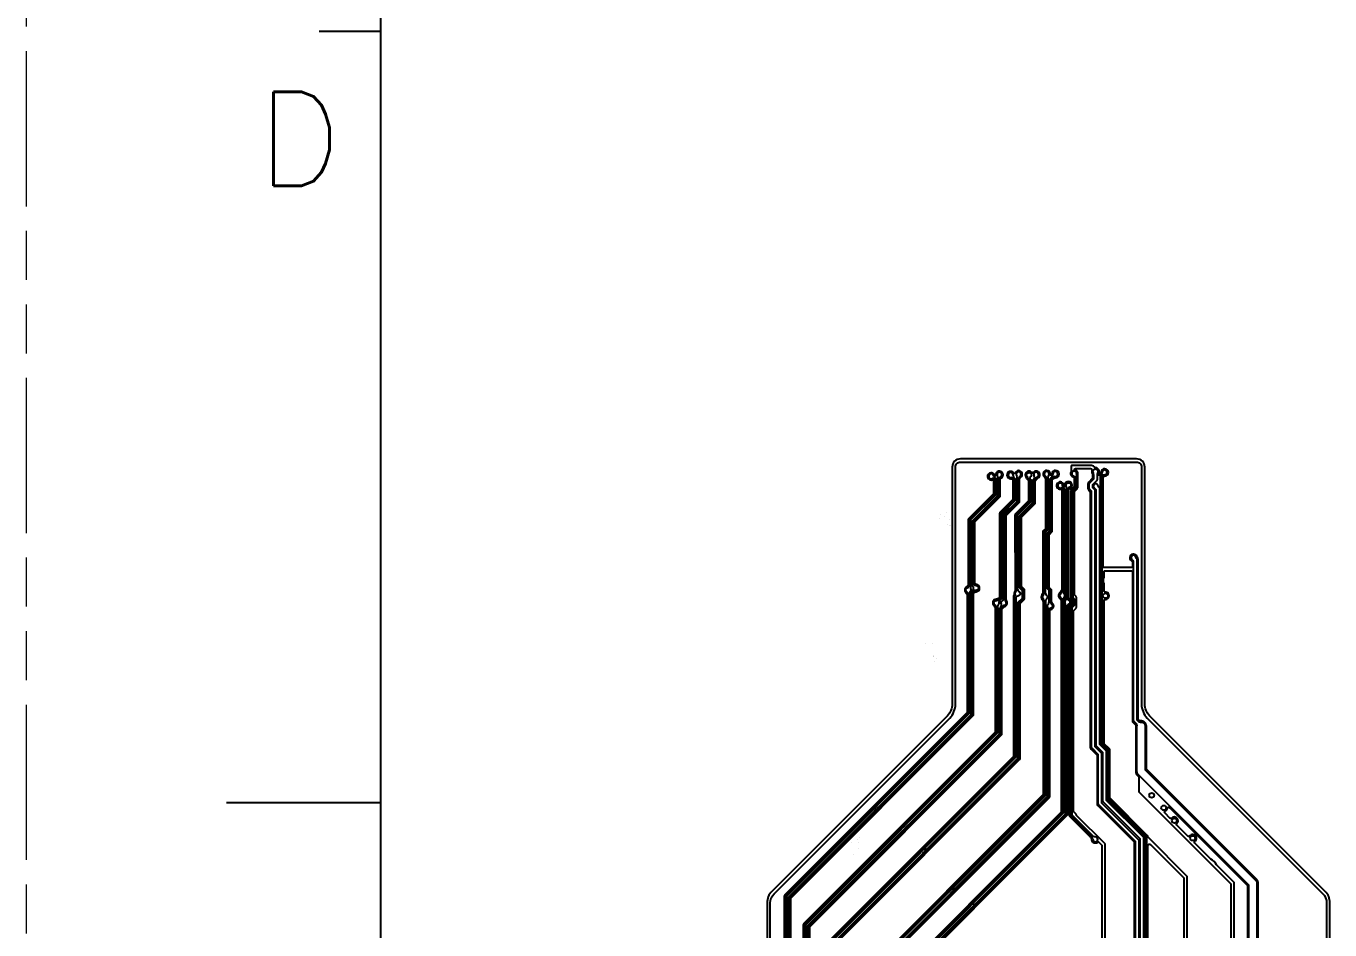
# Model space of a CAD drawing. Extents: x -945 to -170, y -475 to 73.
# Drawn here: x -944.5 to -864.7, y -340.8 to -285.5 of the extents above; entities that cross this region are included whole.
import ezdxf

# ---------------------------------------------------------------- set-up
doc = ezdxf.new("R2010")
doc.units = 0
doc.linetypes.add('PHANTOM', pattern=[29.5, 9.5, -1.5, 3, -1.5, 3, -1.5, 9.5])
doc.layers.get('0').update_dxf_attribs({"color": 9})
doc.layers.add('0PAPERF', color=2, linetype='PHANTOM', lineweight=0, plot=False)
for name, color, linetype in [('bak_bak_ttr1-bcq2932', 14, 'Continuous'), ('bak_outline', 7, 'Continuous'), ('biaozhu1', 4, 'Continuous'), ('quyukuang', 5, 'Continuous')]:
    doc.layers.add(name, color=color, linetype=linetype)
doc.styles.add('SIMPLEX', font='simplex.shx')

# ---------------------------------------------------------------- blocks, each defined once
blk = doc.blocks.new('PAD_R11')
at = {"layer": 'quyukuang', "const_width": 0.5}
blk.add_lwpolyline([(0.25, 0, 1), (-0.25, 0, 1)], format="xyb", close=True, dxfattribs=at)

msp = doc.modelspace()

# ---------------------------------------------------------------- linework, layer by layer
for p, q in [((-922.796, 44.655), (-922.796, -459.526)), ((-922.796, -285.801), (-926.572, -285.801)), ((-922.796, -333.009), (-932.237, -333.009))]:
    msp.add_line(p, q)
at = {"layer": '0PAPERF'}
msp.add_line((-944.514, 72.992), (-944.514, -474.633), dxfattribs=at)
at = {"layer": 'bak_bak_ttr1-bcq2932', "linetype": 'Continuous'}
for points in [[(-898.93, -409.404), (-898.93, -339.145, -0.198918), (-898.695, -338.58), (-887.94, -327.824, 0.198866), (-887.589, -326.976), (-887.589, -312.463, -0.414221), (-887.289, -312.163), (-876.493, -312.163, -0.414221), (-876.193, -312.463), (-876.193, -326.976, 0.198942), (-875.842, -327.824), (-865.09, -338.576, -0.19887), (-864.855, -339.142), (-864.855, -409.442, -0.198841), (-865.09, -410.008), (-876.844, -421.762, 0.198849), (-877.049, -422.257), (-877.049, -430.338, -0.414221), (-877.349, -430.638), (-885.32, -430.638, -0.141893), (-885.34, -430.632, 0.15105), (-885.466, -430.632, -0.121952), (-885.49, -430.638), (-885.875, -430.638)], [(-885.178, -312.996, 2.87171), (-885.313, -313.242, -0.287537), (-885.252, -313.332), (-885.252, -314.077, -0.198889), (-885.267, -314.112), (-886.794, -315.639, 0.198874), (-886.808, -315.674), (-886.808, -319.688, -0.16742), (-886.9, -319.781, 0.527296), (-886.952, -320.15, -0.179092), (-886.882, -320.289), (-886.882, -327.473, -0.194509), (-886.896, -327.507), (-898.046, -338.657, 0.198909), (-898.078, -338.735), (-898.078, -389.682, -0.333654), (-898.1, -389.711, 0.777369), (-898.1, -390.541)], [(-885.251, -313.026, 0.022437), (-885.24, -313.049), (-885.122, -313.173, -0.195452), (-885.114, -313.193), (-885.114, -314.122, -0.198968), (-885.137, -314.178), (-886.663, -315.704, 0.198811), (-886.67, -315.72), (-886.67, -319.882, -0.162245), (-886.676, -319.899, -0.38487), (-886.703, -320.098, 0.108899), (-886.743, -320.223), (-886.743, -327.518, -0.198967), (-886.766, -327.574), (-897.939, -338.747), (-897.939, -389.781, -0.414252), (-897.995, -389.837, 1.04733), (-897.968, -390.415, -0.414276), (-897.939, -390.444), (-897.939, -391.188, -0.199584), (-897.947, -391.208), (-897.965, -391.226, 0.163019), (-897.935, -391.339)], [(-897.995, -389.96, 0.414051), (-897.816, -389.781), (-897.816, -338.809, -0.199584), (-897.807, -338.789), (-886.626, -327.608, 0.198893), (-886.62, -327.593), (-886.62, -320.159, -0.19875), (-886.597, -320.103), (-886.563, -320.069, 0.155548), (-886.481, -319.898, -0.115768), (-886.479, -319.829), (-886.541, -319.746, -0.16294), (-886.546, -319.729), (-886.546, -315.794, -0.198868), (-886.523, -315.739), (-884.997, -314.212, 0.198959), (-884.99, -314.197), (-884.99, -313.136, -0.17918), (-884.983, -313.118, 0.120168), (-884.999, -313.044)], [(-896.514, -391.415), (-896.514, -340.607), (-884.765, -328.858, 0.198878), (-884.75, -328.822), (-884.75, -321.164), (-884.596, -321.009, 0.502818), (-884.446, -320.679, -0.083732), (-884.483, -320.574), (-884.483, -315.455, -0.199074), (-884.468, -315.419), (-883.687, -314.638, 0.199086), (-883.672, -314.603), (-883.672, -313.209, -0.179273), (-883.593, -313.093, 1.387986), (-883.941, -312.843, -0.177618), (-884.011, -312.849, 1.770802), (-884.212, -313.18, -0.197383), (-884.092, -313.23), (-884.073, -313.248), (-884.073, -314.437, -0.198889), (-884.088, -314.472), (-884.869, -315.253, 0.198814), (-884.884, -315.289), (-884.884, -320.404, -0.198989), (-884.898, -320.439), (-884.962, -320.503, -0.19517), (-885.083, -320.554, 0.707364), (-885.224, -320.956, -0.181589), (-885.151, -321.078), (-885.151, -328.656, -0.194509), (-885.165, -328.691), (-896.882, -340.408, 0.198962), (-896.915, -340.486), (-896.915, -391.052)], [(-884.065, -312.986, 0.164533), (-883.993, -313.132), (-883.943, -313.182, -0.199313), (-883.934, -313.202), (-883.934, -314.482, -0.198774), (-883.957, -314.538), (-884.739, -315.319, 0.198959), (-884.745, -315.334), (-884.745, -320.45, -0.198845), (-884.768, -320.505), (-884.863, -320.6, 0.164022), (-884.936, -320.747, -0.269234), (-884.982, -320.891, 0.085736), (-885.012, -320.982), (-885.012, -328.702, -0.198868), (-885.035, -328.757), (-896.776, -340.498), (-896.776, -391.097, -0.199732)], [(-896.652, -391.48), (-896.652, -340.561, -0.199584), (-896.644, -340.541), (-884.895, -328.792, 0.198968), (-884.889, -328.777), (-884.889, -321.118, -0.199584), (-884.881, -321.098), (-884.805, -321.022, 0.15851), (-884.776, -320.859, -0.401284), (-884.719, -320.659, 0.141611), (-884.621, -320.448), (-884.621, -315.409, -0.199047), (-884.598, -315.354), (-883.817, -314.573, 0.199257), (-883.811, -314.557), (-883.811, -313.078, 0.058276), (-883.832, -313.015)], [(-882.553, -313.138, 1.415213), (-882.847, -312.829, -0.123357), (-882.897, -312.831, 1.156443), (-883.243, -313.114), (-883.242, -313.13, 0.19859), (-883.207, -313.206), (-883.114, -313.293), (-883.109, -313.457), (-883.109, -314.505, -0.198889), (-883.123, -314.54), (-883.931, -315.348, 0.198757), (-883.946, -315.383), (-883.943, -320.012, -0.083012), (-883.975, -320.101, 0.199848), (-883.995, -320.273, 0.194841), (-884.026, -320.35), (-884.026, -330.15, -0.194509), (-884.04, -330.185), (-895.632, -341.777, 0.198965)], [(-895.574, -341.835), (-883.95, -330.211, 0.198966), (-883.944, -330.196), (-883.944, -320.35, -0.199584), (-883.936, -320.33), (-883.908, -320.303, 0.0237), (-883.91, -320.282, -0.317723), (-883.888, -320.11, 0.074702), (-883.86, -320.005, -0.135554), (-883.864, -319.99), (-883.864, -315.429, -0.198975), (-883.841, -315.374), (-883.033, -314.566, 0.199071), (-883.027, -314.551), (-883.027, -313.456), (-883.034, -313.257), (-883.151, -313.147, -0.201487), (-883.161, -313.127), (-883.162, -313.079, -3.452421), (-883.002, -313.069)], [(-895.402, -391.008), (-895.402, -341.93, -0.199584), (-895.394, -341.909), (-883.77, -330.286, 0.198893), (-883.764, -330.271), (-883.764, -320.784, -0.198774), (-883.741, -320.729), (-883.494, -320.482), (-883.494, -320.03, 0.19918), (-883.5, -320.015), (-883.66, -319.855, -0.19913), (-883.683, -319.8), (-883.683, -315.504, -0.198961), (-883.66, -315.449), (-882.853, -314.641, 0.198959), (-882.847, -314.625), (-882.847, -313.266, -0.191664), (-882.839, -313.246), (-882.777, -313.18, 0.15798), (-882.768, -313.017)], [(-894.319, -390.378, -0.207555), (-894.166, -390.166), (-894.048, -390.095, 0.263975), (-894.008, -390.025), (-894.008, -344.43, -0.199584), (-893.999, -344.409), (-882.145, -332.555, 0.19904), (-882.139, -332.54), (-882.139, -320.731, 0.154097), (-882.198, -320.545, -0.485108), (-882.209, -320.309, 0.112841), (-882.162, -320.159), (-882.162, -316.478, -0.198719), (-882.139, -316.423), (-881.995, -316.279, 0.198812), (-881.989, -316.263), (-881.989, -313.185, 0.157804), (-882.069, -313.028)], [(-881.903, -313.003, 0.079847), (-881.932, -313.088), (-881.932, -316.264, -0.198695), (-881.955, -316.319), (-882.099, -316.463, 0.198686), (-882.105, -316.478), (-882.105, -320.103, 0.149793), (-882.03, -320.296, -0.529907), (-882.023, -320.544, 0.153881), (-882.082, -320.731), (-882.082, -332.54, -0.198975), (-882.105, -332.595), (-893.951, -344.441)], [(-893.819, -344.484), (-881.965, -332.63, 0.199014), (-881.958, -332.614), (-881.958, -321.094, -0.199584), (-881.95, -321.073), (-881.928, -321.052, 0.013648), (-881.93, -321.04, -0.36227), (-881.898, -320.851, 0.113879), (-881.852, -320.703), (-881.852, -320.035, 0.198995), (-881.858, -320.02), (-881.959, -319.919, -0.198798), (-881.982, -319.864), (-881.982, -316.553, -0.198691), (-881.959, -316.497), (-881.815, -316.353, 0.198791), (-881.809, -316.338), (-881.809, -313.202, -0.199693), (-881.8, -313.182), (-881.71, -313.092, 0.152652), (-881.619, -312.917)], [(-881.494, -313.042, 0.154139), (-881.671, -313.134), (-881.752, -313.214), (-881.752, -316.338, -0.198667), (-881.775, -316.394), (-881.918, -316.538, 0.198702), (-881.925, -316.553), (-881.925, -319.864, 0.199032), (-881.918, -319.879), (-881.818, -319.979, -0.198856), (-881.795, -320.035), (-881.795, -320.649, 0.150922), (-881.72, -320.838, -0.73783), (-881.795, -321.114, 0.161338), (-881.901, -321.207), (-881.901, -332.614, -0.198865), (-881.924, -332.67), (-893.77, -344.516)], [(-884.812, -313.143, 2.193196), (-885.117, -312.989), (-885.152, -313.023), (-885.178, -312.996)], [(-881.696, -312.877, -0.099525), (-881.722, -312.971), (-881.794, -312.971, 1.972866), (-882.144, -313.071)], [(-878.841, -312.954, -0.068785), (-878.808, -312.808, 0.572552), (-879.054, -312.506, 0.212554), (-879.258, -312.363), (-880.452, -312.363, 0.414254), (-880.502, -312.413), (-880.502, -312.73, 0.502995), (-880.383, -313.073, -0.163548), (-880.325, -313.117), (-880.325, -313.645, -0.198889), (-880.34, -313.68), (-880.532, -313.873, 0.14074), (-880.558, -313.93), (-880.558, -320.491, 0.044213), (-880.554, -320.51, -0.077058), (-880.553, -320.526), (-880.479, -320.6, -0.199238), (-880.453, -320.662), (-880.453, -320.818, -0.198948), (-880.479, -320.88), (-880.63, -321.031, 0.198917), (-880.634, -321.04), (-880.634, -333.74)], [(-880.548, -333.746), (-880.548, -321.092, -0.198765), (-880.523, -321.03), (-880.382, -320.889, 0.199028), (-880.379, -320.88), (-880.379, -320.6, 0.195272), (-880.382, -320.591), (-880.458, -320.515, -0.198766), (-880.483, -320.453), (-880.483, -313.947, -0.201251), (-880.472, -313.92), (-880.253, -313.7, 0.195508), (-880.249, -313.692), (-880.249, -313.097, 0.202834), (-880.362, -313)], [(-880.178, -312.918, 0.028341), (-880.186, -312.939, -0.132187), (-880.174, -312.983), (-880.174, -313.692, -0.197527), (-880.199, -313.753), (-880.408, -313.962), (-880.408, -320.453, 0.19903), (-880.405, -320.462), (-880.329, -320.538, -0.197409), (-880.304, -320.6), (-880.304, -320.88, -0.198778), (-880.329, -320.942), (-880.47, -321.083, 0.198915), (-880.473, -321.092), (-880.473, -333.746, 0.19907), (-880.47, -333.755), (-879.241, -334.984, 0.162529), (-879.007, -335.1)], [(-878.412, -360.975), (-878.412, -335.561, 0.199011), (-878.427, -335.525), (-880.169, -333.783, -0.19897), (-880.184, -333.748, 0.198991), (-880.198, -333.713), (-880.345, -333.566, -0.198814), (-880.36, -333.531), (-880.36, -321.279, -0.198889), (-880.345, -321.243), (-880.198, -321.097, 0.198831), (-880.184, -321.061), (-880.184, -320.432, 0.199011), (-880.198, -320.397), (-880.283, -320.312, -0.198987), (-880.298, -320.277), (-880.298, -313.959), (-880.131, -313.792, 0.168601), (-880.099, -313.726), (-880.098, -312.962, 0.066911), (-880.102, -312.932, 0.491752), (-880.298, -312.632), (-880.298, -312.611, -0.414081), (-880.248, -312.561), (-879.317, -312.561, -0.313626), (-879.221, -312.628, 0.210089), (-879.231, -312.81, -0.09076), (-879.195, -313.003, 0.013063), (-879.195, -313.012), (-879.195, -313.138, -0.198865), (-879.21, -313.174), (-879.423, -313.387, 0.198928), (-879.474, -313.511), (-879.474, -313.761, 0.198914), (-879.423, -313.885), (-879.331, -313.977), (-879.331, -329.606, 0.198891), (-879.279, -329.73), (-878.93, -330.079, -0.198854), (-878.915, -330.114), (-878.915, -333.058, 0.198914), (-878.864, -333.182), (-876.668, -335.378, -0.198959), (-876.653, -335.413), (-876.653, -361.711, -0.198804)], [(-876.555, -362.034), (-876.555, -335.383), (-878.81, -333.129, -0.200082), (-878.84, -333.058), (-878.84, -330.062), (-879.225, -329.677, -0.200082), (-879.255, -329.606), (-879.255, -313.946), (-879.369, -313.832, -0.200082), (-879.398, -313.761), (-879.398, -313.511, -0.200082), (-879.369, -313.44), (-879.119, -313.19), (-879.119, -313.003, 0.09128), (-879.16, -312.781, -1.440735), (-878.879, -312.783, 0.090751), (-878.919, -313.003), (-878.919, -313.232, -0.200082), (-878.949, -313.303), (-879.198, -313.552), (-879.198, -313.719), (-879.084, -313.833, -0.200082), (-879.055, -313.904), (-879.055, -329.564), (-878.669, -329.95, -0.200082), (-878.64, -330.021), (-878.64, -333.016), (-876.385, -335.271, -0.200082), (-876.355, -335.342), (-876.355, -362.075, -0.200082)], [(-878.678, -312.778, -0.180852), (-878.744, -312.925, 0.044424), (-878.757, -312.94, -0.228146), (-878.785, -312.954), (-878.841, -312.954)], [(-878.702, -329.359), (-878.702, -313.006, -0.206718), (-878.691, -312.978, 0.181262), (-878.602, -312.783)], [(-878.442, -312.943, 0.168617), (-878.627, -313.022), (-878.627, -329.359, 0.19903), (-878.623, -329.368), (-878.232, -329.76, -0.198818), (-878.206, -329.822), (-878.206, -332.749, 0.19903), (-878.203, -332.758), (-875.912, -335.048, -0.198818), (-875.887, -335.11), (-875.887, -358.332)], [(-876.823, -318.193, -0.075813), (-876.757, -318.261), (-876.757, -318.559, -0.414106), (-876.807, -318.609), (-878.501, -318.609, -0.414264), (-878.551, -318.559), (-878.551, -313.058, -0.134638), (-878.436, -313.019)], [(-884.866, -313.08), (-884.919, -313.133, 0.057654), (-884.933, -313.166), (-884.933, -314.197, -0.198837), (-884.956, -314.252), (-886.483, -315.779, 0.198966), (-886.489, -315.794), (-886.489, -319.634, 0.152074), (-886.35, -319.718, -1.130018), (-886.355, -320.016, 0.156735), (-886.522, -320.109), (-886.557, -320.144, 0.198968), (-886.563, -320.159), (-886.563, -327.593, -0.198843), (-886.586, -327.648), (-897.759, -338.821), (-897.759, -389.781, -0.414086), (-897.995, -390.017, 0.999942), (-897.995, -390.235), (-897.959, -390.235, -0.414006), (-897.759, -390.436), (-897.759, -391.189, 0.152182), (-897.619, -391.272)], [(-897.996, -389.78), (-897.996, -338.735, -0.199584), (-897.988, -338.715), (-886.807, -327.533, 0.199033), (-886.8, -327.518), (-886.8, -320.285, 0.155805), (-886.874, -320.114, -0.679727), (-886.835, -319.838, 0.15567), (-886.727, -319.704), (-886.727, -315.72, -0.198774), (-886.704, -315.664), (-885.177, -314.137, 0.199071), (-885.171, -314.122), (-885.171, -313.205, 0.154802), (-885.337, -313.169)], [(-897.677, -389.781), (-897.677, -338.855), (-886.496, -327.674, 0.198884), (-886.481, -327.639), (-886.481, -320.205, -0.198989), (-886.467, -320.169, -0.19099), (-886.315, -320.093, 0.902675), (-886.308, -319.643, -0.128324), (-886.398, -319.607, -0.09045), (-886.407, -319.572), (-886.407, -315.84, -0.198889), (-886.393, -315.805), (-884.866, -314.278, 0.198874), (-884.851, -314.243), (-884.851, -313.182), (-884.813, -313.143, -0.0065), (-884.812, -313.143)], [(-896.833, -391.086), (-896.833, -340.486, -0.199584), (-896.824, -340.466), (-885.076, -328.717, 0.198966), (-885.069, -328.702), (-885.069, -321.071, 0.158285), (-885.148, -320.915, -0.889219), (-885.05, -320.633, 0.164008), (-884.903, -320.56), (-884.808, -320.465, 0.198953), (-884.802, -320.45), (-884.802, -315.334, -0.198822), (-884.779, -315.279), (-883.998, -314.498, 0.198811), (-883.991, -314.482), (-883.991, -313.214), (-884.033, -313.172, 0.164545), (-884.179, -313.1)], [(-883.668, -313.048, 0.157542), (-883.754, -313.199), (-883.754, -314.557, -0.199081), (-883.777, -314.613), (-884.558, -315.394, 0.199141), (-884.564, -315.409), (-884.564, -320.58, 0.066719), (-884.533, -320.687, -0.626574), (-884.632, -320.938, 0.016719), (-884.648, -320.946), (-884.832, -321.13), (-884.832, -328.777, -0.19875), (-884.855, -328.832), (-896.595, -340.573), (-896.595, -391.464), (-896.538, -391.495, 0.151073), (-896.342, -391.494)], [(-883.002, -313.069, 0.162649), (-883.031, -313.182), (-882.986, -313.223, -0.201129), (-882.977, -313.243), (-882.97, -313.455), (-882.97, -314.551, -0.198968), (-882.993, -314.606), (-883.8, -315.414, 0.19904), (-883.807, -315.429), (-883.807, -319.89, 0.147017), (-883.709, -320.078, -0.794687), (-883.779, -320.362, 0.161234), (-883.887, -320.446), (-883.887, -330.196, -0.198868), (-883.91, -330.251), (-895.525, -341.867)], [(-882.617, -313.079, 0.037227), (-882.649, -313.101), (-882.649, -313.115, -0.191948), (-882.657, -313.134), (-882.79, -313.277), (-882.79, -314.625, -0.198822), (-882.812, -314.681), (-883.62, -315.489, 0.19904), (-883.626, -315.504), (-883.626, -319.8, 0.19932), (-883.62, -319.815), (-883.46, -319.975, -0.19915), (-883.437, -320.03), (-883.437, -320.494, -0.199584), (-883.445, -320.514), (-883.7, -320.769, 0.198811), (-883.707, -320.784), (-883.707, -330.271, -0.198828), (-883.73, -330.326), (-895.345, -341.941)], [(-895.263, -341.975), (-883.64, -330.352, 0.198884), (-883.625, -330.316), (-883.625, -320.83, -0.197874), (-883.61, -320.795), (-883.387, -320.572, 0.198909), (-883.355, -320.494), (-883.355, -319.985, 0.199074), (-883.37, -319.949), (-883.53, -319.789, -0.199149), (-883.545, -319.754), (-883.545, -315.55, -0.198951), (-883.53, -315.514), (-882.722, -314.706, 0.198959), (-882.708, -314.671), (-882.708, -313.309), (-882.597, -313.19, 0.114109), (-882.572, -313.147, -0.029307), (-882.553, -313.138)], [(-882.144, -313.071, -0.179547), (-882.071, -313.192), (-882.071, -316.218, -0.198804), (-882.085, -316.253), (-882.229, -316.397, 0.198757), (-882.244, -316.432), (-882.244, -320.155, -0.135276), (-882.294, -320.291, 0.348643), (-882.281, -320.571, -0.181196), (-882.22, -320.731), (-882.22, -332.494, -0.194498), (-882.234, -332.529), (-894.057, -344.352, 0.198962), (-894.09, -344.43), (-894.09, -390.025), (-894.09, -390.025), (-894.209, -390.096, 0.209449), (-894.399, -390.364, 0.397569), (-894.11, -390.834)], [(-893.689, -344.55), (-881.834, -332.696, 0.198874), (-881.819, -332.66), (-881.819, -321.232, -0.160575), (-881.745, -321.184, 0.579781), (-881.64, -320.806, -0.173063), (-881.713, -320.645), (-881.713, -319.989, 0.198889), (-881.728, -319.954), (-881.828, -319.853, -0.198941), (-881.843, -319.818), (-881.843, -316.598, -0.198766), (-881.828, -316.563), (-881.684, -316.419, 0.198763), (-881.67, -316.384), (-881.67, -313.248), (-881.612, -313.19, -0.179434), (-881.454, -313.119)], [(-881.146, -313.823, -0.172156), (-881.083, -313.836), (-881.083, -319.968, -0.147531), (-881.21, -320.17, 0.451864), (-881.208, -320.509, -0.160824), (-881.108, -320.677), (-881.108, -333.554, -0.194498), (-881.122, -333.589), (-892.476, -344.943, 0.1989), (-892.508, -345.021), (-892.508, -369.464, 0.198876), (-892.494, -369.499), (-892.298, -369.695, -0.198868), (-892.283, -369.73), (-892.283, -375.138, -0.41429), (-892.31, -375.164), (-892.577, -375.164, 1), (-892.577, -376.02), (-892.31, -376.02, -0.41429), (-892.283, -376.047), (-892.283, -376.208, -0.41429), (-892.31, -376.235), (-892.721, -376.235, 1), (-892.721, -377.091)], [(-892.721, -376.317), (-892.31, -376.317, 0.414232), (-892.202, -376.208), (-892.202, -376.047, 0.414232), (-892.31, -375.938), (-892.577, -375.938, -1), (-892.577, -375.246), (-892.31, -375.246, 0.414232), (-892.202, -375.138), (-892.202, -369.684, 0.199068), (-892.208, -369.669), (-892.403, -369.474, -0.198856), (-892.426, -369.418), (-892.426, -345.021, -0.199584), (-892.418, -345.001), (-881.032, -333.615, 0.198953), (-881.026, -333.6), (-881.026, -320.669, 0.143943), (-881.128, -320.472, -0.608881), (-881.128, -320.205, 0.133567), (-881.001, -319.979), (-881.001, -313.798, 0.20116), (-881.127, -313.74)], [(-881.031, -313.635, 0.179312), (-880.973, -313.746), (-880.952, -313.766, -0.199936), (-880.944, -313.787), (-880.944, -320.227, 0.013155), (-880.937, -320.252, -0.346823), (-880.947, -320.437, 0.049768), (-880.969, -320.512), (-880.969, -333.6, -0.198851), (-880.992, -333.655), (-892.369, -345.033)], [(-892.238, -345.075), (-880.852, -333.69, 0.19904), (-880.846, -333.674), (-880.846, -320.836, -0.369255), (-880.842, -320.641, 0.018381), (-880.836, -320.624), (-880.836, -320.341, -0.203196), (-880.827, -320.321), (-880.821, -320.314), (-880.821, -313.837, -0.200498), (-880.812, -313.817), (-880.785, -313.79, 0.167848), (-880.783, -313.667)], [(-880.783, -313.667, -3.648443), (-880.639, -313.719, -0.137837), (-880.647, -313.732), (-880.764, -313.849), (-880.764, -320.326, -0.20321), (-880.772, -320.347), (-880.779, -320.353), (-880.779, -320.471, 0.161781), (-880.689, -320.596, -0.756264), (-880.688, -320.885, 0.157268), (-880.789, -321.021), (-880.789, -333.674, -0.198975), (-880.812, -333.73), (-892.189, -345.107)], [(-892.107, -345.141), (-880.729, -333.761, 0.039956), (-880.72, -333.747, -0.093403), (-880.708, -333.732), (-880.708, -321.04, -0.198768), (-880.683, -320.978), (-880.531, -320.827, 0.1991), (-880.528, -320.818), (-880.528, -320.662, 0.199537), (-880.531, -320.653), (-880.622, -320.563, -0.206415), (-880.633, -320.535, -0.159), (-880.697, -320.457), (-880.697, -320.382, 0.132645), (-880.682, -320.326), (-880.682, -313.883), (-880.58, -313.78)], [(-880.58, -313.78, 2.34054), (-880.88, -313.649), (-880.897, -313.669, -0.415491), (-880.931, -313.671, -0.171842), (-880.951, -313.609)], [(-876.276, -349.741), (-876.276, -335.22), (-878.53, -332.966, -0.200151), (-878.56, -332.894), (-878.56, -329.931), (-878.95, -329.541, -0.199956), (-878.98, -329.468), (-878.98, -313.852, 0.091939), (-879.08, -313.76)], [(-878.847, -313.618, 0.019728), (-878.842, -313.646), (-878.807, -313.682, -0.199863), (-878.777, -313.754), (-878.777, -329.427), (-878.387, -329.817, -0.199956), (-878.357, -329.889), (-878.357, -332.852), (-876.103, -335.106, -0.200151), (-876.073, -335.178), (-876.073, -349.767, -0.077614)], [(-869.047, -354.181), (-869.047, -337.948, 0.198922), (-869.142, -337.718), (-875.896, -330.964), (-875.896, -328.329, 0.450081), (-876.261, -328.005, -0.139443), (-876.32, -327.982), (-876.39, -327.911, -0.198868), (-876.405, -327.876), (-876.405, -318.118, 0.213966), (-876.464, -317.987, 1.527855), (-876.823, -318.193)], [(-876.539, -318.004, 0.01127), (-876.537, -318.021), (-876.511, -318.047, -0.200082), (-876.481, -318.118), (-876.481, -327.928), (-876.37, -328.038, 0.160301), (-876.258, -328.081, -0.458221), (-875.972, -328.329), (-875.972, -330.996), (-869.196, -337.772, -0.19971), (-869.123, -337.949), (-869.123, -356.336, -1), (-869.623, -356.336), (-869.623, -338.052), (-876.398, -331.276, -0.19971), (-876.472, -331.099), (-876.472, -328.329, -0.054752), (-876.466, -328.274, 0.110296), (-876.488, -328.203), (-876.651, -328.04, -0.200082), (-876.681, -327.969), (-876.681, -318.238, 0.094184), (-876.779, -318.131)], [(-878.49, -329.374), (-878.49, -320.645, -0.238172), (-878.448, -320.563, 1.215482), (-878.448, -320.12, -0.240727), (-878.49, -320.037), (-878.49, -319.595, -0.18903), (-878.49, -319.224), (-878.49, -318.864, -0.414254), (-878.44, -318.814), (-876.807, -318.814, -0.386351), (-876.757, -318.859), (-876.757, -328.021, 0.198804), (-876.742, -328.057), (-876.556, -328.244, -0.18984), (-876.544, -328.278, 0.038816), (-876.548, -328.329, 0.078344), (-876.548, -328.36)], [(-876.548, -328.36), (-876.548, -331.099, 0.19892), (-876.452, -331.33), (-876.35, -331.433), (-876.35, -332.347), (-870.716, -337.98), (-870.716, -351.63)], [(-875.962, -358.348), (-875.962, -335.11, 0.199093), (-875.965, -335.101), (-878.256, -332.811, -0.19878), (-878.281, -332.749), (-878.281, -329.822, 0.199093), (-878.285, -329.813), (-878.677, -329.421, -0.19878), (-878.702, -329.359)], [(-873.398, -348.653), (-873.398, -337.542, 0.198804), (-873.413, -337.506), (-875.796, -335.123, -0.19571), (-875.811, -335.088), (-875.811, -335.062, 0.195699), (-875.826, -335.028), (-878.116, -332.738, -0.198964), (-878.13, -332.702), (-878.13, -329.801, 0.198955), (-878.164, -329.721), (-878.475, -329.409, -0.198796), (-878.49, -329.374)], [(-880.634, -333.74, -0.136337), (-880.624, -333.766), (-880.624, -333.793, 0.198951), (-880.61, -333.829), (-879.348, -335.09, -0.161622), (-879.253, -335.279, 0.661044), (-878.852, -335.389), (-878.631, -335.61, -0.198757), (-878.616, -335.645), (-878.616, -360.89, -0.199074)], [(-879.178, -335.269, 0.161703), (-879.294, -335.036), (-880.523, -333.808, -0.198844), (-880.548, -333.746)], [(-870.512, -344.814), (-870.512, -337.896), (-871.6, -336.808, 0.1516), (-871.946, -336.462), (-872.93, -335.478, -0.274805), (-872.956, -335.377, 1.380205), (-873.26, -335.074, -0.271204), (-873.36, -335.048), (-874.027, -334.381, -0.237426), (-874.055, -334.294, 1.207125), (-874.369, -333.98, -0.238662), (-874.457, -333.951), (-874.752, -333.656, -0.32428), (-874.771, -333.537, 0.339787), (-874.608, -333.315, -0.409904), (-874.465, -333.316), (-869.698, -338.083), (-869.698, -356.336, 0.593054)], [(-875.811, -358.301), (-875.811, -335.644, -0.668039), (-875.637, -335.571), (-873.617, -337.591, -0.198996), (-873.603, -337.626), (-873.603, -341.989, 0.166713)]]:
    msp.add_lwpolyline(points, format="xyb", dxfattribs=at)
for points in [[(-878.554, -320.342, -0.414224), (-878.404, -320.192, -0.414224), (-878.254, -320.342, -0.414224), (-878.404, -320.492, -0.414224)], [(-875.723, -332.555, -0.414224), (-875.573, -332.405, -0.414224), (-875.423, -332.555, -0.414224), (-875.573, -332.705, -0.414224)], [(-874.984, -333.321, -0.414224), (-874.834, -333.171, -0.414224), (-874.684, -333.321, -0.414224), (-874.834, -333.471, -0.414224)], [(-874.332, -334.108, -0.414224), (-874.182, -333.958, -0.414224), (-874.032, -334.108, -0.414224), (-874.182, -334.258, -0.414224)], [(-873.208, -335.176, -0.414224), (-873.058, -335.026, -0.414224), (-872.908, -335.176, -0.414224), (-873.058, -335.326, -0.414224)]]:
    msp.add_lwpolyline(points, format="xyb", close=True, dxfattribs=at)
at = {"layer": 'bak_bak_ttr1-bcq2932'}
for centre, radius, start, end in [((-885.4, -313.034), 0.15, 2.79422, 295.20642), ((-884.897, -312.934), 0.15, 282.18972, 227.61536), ((-884.211, -312.954), 0.15, 347.46706, 282.48894), ((-883.725, -312.91), 0.15, 292.70274, 224.81222), ((-882.645, -312.932), 0.15, 280.92628, 214.88064), ((-882.005, -312.893), 0.15, 312.80949, 244.8301), ((-881.47, -312.894), 0.226, 274.13746, 175.73584), ((-881.47, -312.894), 0.15, 260.80085, 188.99879), ((-880.315, -312.858), 0.15, 336.03251, 251.87351), ((-878.452, -312.794), 0.226, 274.17695, 176.09426), ((-878.452, -312.794), 0.15, 273.85263, 175.85393), ((-881.176, -313.599), 0.226, 357.40563, 277.62332), ((-881.176, -313.599), 0.15, 345.76993, 289.39832), ((-878.996, -313.636), 0.15, 6.9026, 236.23145), ((-876.688, -318.012), 0.15, 3.06864, 232.71693), ((-879.029, -335.249), 0.15, 187.66841, 81.42077)]:
    msp.add_arc(centre, radius, start, end, dxfattribs=at)
at = {"layer": 'bak_outline', "linetype": 'Continuous'}
msp.add_lwpolyline([(-864.655, -409.442), (-864.655, -339.142, 0.198917), (-864.948, -338.435), (-875.701, -327.683, -0.198917), (-875.994, -326.976), (-875.994, -317.109), (-875.994, -312.463, 0.414218), (-876.493, -311.963), (-887.288, -311.963, 0.414068), (-887.789, -312.463), (-887.789, -326.976, -0.198918), (-888.081, -327.683), (-898.837, -338.438, 0.19885), (-899.13, -339.145), (-899.13, -409.404, 0.198916)], format="xyb", dxfattribs=at)
at = {"layer": 'biaozhu1'}
for p, q in [((-884.62, -317.898), (-884.596, -317.913)), ((-886.799, -323.799), (-886.775, -323.814)), ((-880.845, -327.244), (-880.821, -327.258)), ((-887.751, -338.181), (-887.745, -338.208))]:
    msp.add_line(p, q, dxfattribs=at)
at = {"layer": 'biaozhu1', "linetype": 'Continuous'}
for points in [[(-881.976, -314.709, -0.647914), (-882.01, -314.703, -0.095784), (-882.011, -314.701)], [(-881.983, -314.688, 0.610192), (-882.001, -314.69), (-882.001, -314.7)], [(-881.83, -314.675, -0.379177), (-881.785, -314.647, -0.482475), (-881.751, -314.677)], [(-881.751, -314.677, -0.402615), (-881.827, -314.685), (-881.83, -314.676, -0.055632), (-881.83, -314.675)], [(-881.828, -314.743, -0.70052), (-881.825, -314.734), (-881.755, -314.734, -1), (-881.755, -314.744), (-881.812, -314.744)], [(-881.808, -314.751, -1.522268), (-881.819, -314.751), (-881.828, -314.743)], [(-881.812, -314.744, -0.069267), (-881.811, -314.745), (-881.808, -314.751)], [(-880.997, -316.92, -1), (-880.997, -316.91), (-880.941, -316.91)], [(-880.997, -316.99, -1), (-880.997, -316.98), (-880.941, -316.98)], [(-880.945, -316.903, -1.522268), (-880.934, -316.903), (-880.924, -316.911, -0.70052), (-880.927, -316.92), (-880.997, -316.92)], [(-880.945, -316.973, -1.522268), (-880.934, -316.973), (-880.924, -316.981, -0.70052), (-880.927, -316.99), (-880.997, -316.99)], [(-880.941, -316.91, -0.069267), (-880.942, -316.909), (-880.945, -316.903)], [(-880.941, -316.98, -0.069267), (-880.942, -316.979), (-880.945, -316.973)], [(-880.842, -316.99, -0.688679), (-880.808, -316.965), (-880.797, -316.972), (-880.772, -316.993)], [(-880.82, -317.006, -0.328001), (-880.841, -316.992, -0.134382), (-880.842, -316.99)], [(-880.832, -316.98, 0.570938), (-880.82, -316.996, -1), (-880.82, -317.006)], [(-880.772, -316.993), (-880.772, -316.964, -1), (-880.762, -316.964), (-880.762, -317.004, -0.650111), (-880.77, -317.008), (-880.803, -316.979, 0.341992), (-880.832, -316.98)], [(-886.746, -317.688, -0.70052), (-886.743, -317.679), (-886.673, -317.679, -1), (-886.673, -317.689), (-886.73, -317.689)], [(-886.725, -317.696, -1.522268), (-886.737, -317.696), (-886.746, -317.688)], [(-886.73, -317.689, -0.069267), (-886.729, -317.69), (-886.725, -317.696)], [(-886.568, -317.697, -0.688679), (-886.534, -317.673), (-886.523, -317.679), (-886.498, -317.701)], [(-886.546, -317.714, -0.328001), (-886.567, -317.7, -0.134382), (-886.568, -317.697)], [(-886.558, -317.687, 0.570938), (-886.546, -317.704, -1), (-886.546, -317.714)], [(-886.498, -317.701), (-886.498, -317.672, -1), (-886.488, -317.672), (-886.488, -317.711, -0.650111), (-886.496, -317.715), (-886.529, -317.687, 0.341992), (-886.558, -317.687)], [(-883.885, -317.647), (-883.885, -317.619, -1), (-883.875, -317.619), (-883.875, -317.643), (-883.86, -317.644, -0.523857), (-883.838, -317.608)], [(-883.823, -317.62, 0.819062), (-883.847, -317.646, -0.735195), (-883.851, -317.655), (-883.881, -317.652, -0.388911), (-883.885, -317.647)], [(-883.822, -317.658, -1), (-883.826, -317.648, 0.637699), (-883.823, -317.62)], [(-883.625, -317.624, -0.421687), (-883.701, -317.634), (-883.705, -317.626, -0.095784), (-883.705, -317.624)], [(-883.692, -317.602, -1.487712), (-883.693, -317.613, 0.775304), (-883.674, -317.635)], [(-880.84, -317.055, -0.70052), (-880.837, -317.046), (-880.767, -317.046, -1), (-880.767, -317.056), (-880.824, -317.056)], [(-880.819, -317.063, -1.522268), (-880.831, -317.063), (-880.84, -317.055)], [(-880.824, -317.056, -0.069267), (-880.823, -317.057), (-880.819, -317.063)], [(-880.471, -317.236, -1), (-880.471, -317.226), (-880.414, -317.226)], [(-880.406, -317.306), (-880.406, -317.284, -1), (-880.396, -317.284), (-880.396, -317.315, -0.595633), (-880.404, -317.319), (-880.423, -317.307, -0.694253), (-880.476, -317.303, -0.095784), (-880.476, -317.301)], [(-880.419, -317.219, -1.522268), (-880.407, -317.219), (-880.398, -317.227, -0.70052), (-880.401, -317.236), (-880.471, -317.236)], [(-880.46, -317.273, -1), (-880.456, -317.283, 0.637699), (-880.458, -317.311)], [(-880.458, -317.311, 0.372906), (-880.433, -317.305), (-880.433, -317.298, -0.595633), (-880.425, -317.294), (-880.406, -317.306)], [(-880.414, -317.226, -0.069267), (-880.415, -317.225), (-880.419, -317.219)], [(-884.733, -317.928), (-884.733, -317.906, -1), (-884.723, -317.906), (-884.723, -317.937, -0.595633), (-884.731, -317.941), (-884.75, -317.929, -0.694253), (-884.803, -317.925, -0.095784), (-884.803, -317.923)], [(-884.787, -317.895, -1), (-884.783, -317.904, 0.637699), (-884.786, -317.932)], [(-884.786, -317.932, 0.372906), (-884.76, -317.927), (-884.76, -317.92, -0.595633), (-884.752, -317.916), (-884.733, -317.928)], [(-882.183, -318.283), (-882.183, -318.244, -0.539242), (-882.177, -318.239), (-882.107, -318.267, -1), (-882.11, -318.277), (-882.173, -318.251)], [(-882.173, -318.251), (-882.173, -318.283, -1), (-882.183, -318.283)], [(-882.003, -318.183, -0.379402), (-881.957, -318.158, -0.577103), (-881.927, -318.196, -0.205996), (-881.93, -318.199), (-881.936, -318.202)], [(-881.954, -318.169, -0.597515), (-881.973, -318.205, -0.359038), (-882.003, -318.185, -0.095784), (-882.003, -318.183)], [(-881.936, -318.202, -1.487491), (-881.935, -318.191, 0.775711), (-881.954, -318.169)], [(-881.028, -321.996), (-881.028, -321.956, -0.650111), (-881.019, -321.952), (-880.986, -321.98, 0.341992), (-880.958, -321.98)], [(-881.018, -321.966), (-881.018, -321.996, -1), (-881.028, -321.996)], [(-881.028, -322.066), (-881.028, -322.026, -0.650111), (-881.019, -322.022), (-880.986, -322.05, 0.341992), (-880.958, -322.05)], [(-881.018, -322.036), (-881.018, -322.066, -1), (-881.028, -322.066)], [(-880.948, -321.984, -0.42173), (-880.993, -321.988), (-881.018, -321.966)], [(-880.948, -322.054, -0.42173), (-880.993, -322.058), (-881.018, -322.036)], [(-880.958, -321.98, 0.570938), (-880.969, -321.963, -1), (-880.969, -321.953)], [(-880.958, -322.05, 0.570938), (-880.969, -322.033, -1), (-880.969, -322.023)], [(-878.695, -322.129), (-878.695, -322.089, -0.650111), (-878.686, -322.085), (-878.653, -322.114, 0.341992), (-878.625, -322.114)], [(-878.685, -322.1), (-878.685, -322.129, -1), (-878.695, -322.129)], [(-878.692, -322.175, -1), (-878.688, -322.166), (-878.625, -322.192)], [(-878.625, -322.192), (-878.625, -322.159, -1), (-878.615, -322.159), (-878.615, -322.199, -0.539242), (-878.622, -322.204), (-878.692, -322.175)], [(-878.615, -322.117, -0.42173), (-878.66, -322.122), (-878.685, -322.1)], [(-878.625, -322.114, 0.570938), (-878.636, -322.097, -1), (-878.636, -322.087)], [(-886.82, -323.874, -0.70052), (-886.817, -323.865), (-886.747, -323.865, -1), (-886.747, -323.875), (-886.803, -323.875)], [(-886.799, -323.882, -1.522268), (-886.811, -323.882), (-886.82, -323.874)], [(-886.803, -323.875, -0.069267), (-886.802, -323.876), (-886.799, -323.882)], [(-886.641, -323.792), (-886.641, -323.764, -1), (-886.631, -323.764), (-886.631, -323.788), (-886.616, -323.789, -0.523857), (-886.594, -323.753)], [(-886.579, -323.765, 0.819062), (-886.603, -323.791, -0.735195), (-886.607, -323.8), (-886.637, -323.797, -0.388911), (-886.641, -323.792)], [(-886.64, -323.849, -0.70052), (-886.636, -323.84), (-886.566, -323.84, -1), (-886.566, -323.85), (-886.623, -323.85)], [(-886.619, -323.857, -1.522268), (-886.63, -323.857), (-886.64, -323.849)], [(-886.623, -323.85, -0.069267), (-886.622, -323.851), (-886.619, -323.857)], [(-886.578, -323.803, -1), (-886.582, -323.793, 0.637699), (-886.579, -323.765)], [(-885.066, -324.921, -1), (-885.066, -324.911), (-885.009, -324.911)], [(-885.071, -324.986, -0.379229), (-885.025, -324.961, -0.575841), (-884.994, -324.999, -0.205996), (-884.997, -325.002), (-885.004, -325.005)], [(-885.022, -324.972, -0.597521), (-885.041, -325.008, -0.359264), (-885.07, -324.988, -0.095784), (-885.071, -324.986)], [(-885.013, -324.904, -1.522268), (-885.002, -324.904), (-884.993, -324.912, -0.70052), (-884.996, -324.921), (-885.066, -324.921)], [(-885.004, -325.005, -1.487712), (-885.003, -324.994, 0.775304), (-885.022, -324.972)], [(-885.009, -324.911, -0.069267), (-885.01, -324.91), (-885.013, -324.904)], [(-884.885, -324.983, -1), (-884.885, -324.973), (-884.829, -324.973)], [(-884.82, -325.058), (-884.82, -325.025, -1), (-884.81, -325.025), (-884.81, -325.065, -0.539242), (-884.817, -325.07), (-884.887, -325.041)], [(-884.833, -324.966, -1.522268), (-884.822, -324.966), (-884.812, -324.974, -0.70052), (-884.815, -324.983), (-884.885, -324.983)], [(-884.829, -324.973, -0.069267), (-884.83, -324.972), (-884.833, -324.966)], [(-884.887, -325.041, -1), (-884.884, -325.032), (-884.82, -325.058)], [(-883.785, -325.432, -0.379402), (-883.739, -325.408, -0.577103), (-883.709, -325.446, -0.205996), (-883.712, -325.449), (-883.718, -325.451)], [(-883.736, -325.418, -0.597515), (-883.756, -325.454, -0.359038), (-883.785, -325.434, -0.095784), (-883.785, -325.432)], [(-883.783, -325.501, -0.70052), (-883.78, -325.492), (-883.71, -325.492, -1), (-883.71, -325.502), (-883.767, -325.502)], [(-883.763, -325.509, -1.522268), (-883.774, -325.509), (-883.783, -325.501)], [(-883.767, -325.502, -0.069267), (-883.766, -325.503), (-883.763, -325.509)], [(-883.718, -325.451, -1.487491), (-883.717, -325.44, 0.775711), (-883.736, -325.418)], [(-883.941, -326.103, -1), (-883.941, -326.093), (-883.884, -326.093)], [(-883.946, -326.171, -0.871219), (-883.9, -326.151, -0.486307), (-883.869, -326.149)], [(-883.869, -326.149, -0.461994), (-883.881, -326.187, -0.324969), (-883.9, -326.179, -0.596255), (-883.945, -326.173, -0.095784), (-883.946, -326.171)], [(-883.888, -326.086, -1.522268), (-883.877, -326.086), (-883.867, -326.094, -0.70052), (-883.871, -326.103), (-883.941, -326.103)], [(-883.878, -326.154, 0.425409), (-883.893, -326.158), (-883.895, -326.165)], [(-883.895, -326.165), (-883.893, -326.172, 0.425256), (-883.878, -326.176)], [(-883.884, -326.093, -0.069267), (-883.885, -326.092), (-883.888, -326.086)], [(-882.14, -326.683), (-882.14, -326.643, -0.650111), (-882.132, -326.64), (-882.099, -326.668, 0.341992), (-882.07, -326.668)], [(-882.13, -326.654), (-882.13, -326.683, -1), (-882.14, -326.683)], [(-882.14, -326.736, -0.384765), (-882.094, -326.708, -0.472809), (-882.06, -326.738)], [(-882.06, -326.738, -0.401992), (-882.136, -326.747), (-882.14, -326.738, -0.095784), (-882.14, -326.736)], [(-882.061, -326.672, -0.42173), (-882.105, -326.676), (-882.13, -326.654)], [(-882.07, -326.668, 0.570938), (-882.082, -326.651, -1), (-882.082, -326.641)], [(-881.96, -326.955), (-881.96, -326.915, -0.650111), (-881.952, -326.911), (-881.919, -326.939, 0.341992), (-881.89, -326.939)], [(-881.95, -326.926), (-881.95, -326.955, -1), (-881.96, -326.955)], [(-881.955, -327.013, -1), (-881.955, -327.003), (-881.898, -327.003)], [(-881.902, -326.996, -1.522268), (-881.891, -326.996), (-881.882, -327.004, -0.70052), (-881.885, -327.013), (-881.955, -327.013)], [(-881.88, -326.943, -0.42173), (-881.925, -326.947), (-881.95, -326.926)], [(-881.89, -326.939, 0.570938), (-881.901, -326.923, -1), (-881.901, -326.913)], [(-881.898, -327.003, -0.069267), (-881.899, -327.002), (-881.902, -326.996)], [(-880.867, -327.323, -0.688679), (-880.833, -327.299), (-880.822, -327.305), (-880.797, -327.327)], [(-880.846, -327.34, -0.328001), (-880.867, -327.326, -0.134382), (-880.867, -327.323)], [(-880.857, -327.313, 0.570938), (-880.846, -327.33, -1), (-880.846, -327.34)], [(-880.797, -327.327), (-880.797, -327.297, -1), (-880.787, -327.297), (-880.787, -327.337, -0.650111), (-880.796, -327.341), (-880.829, -327.313, 0.341992), (-880.857, -327.313)], [(-880.721, -327.128, -0.688679), (-880.687, -327.104), (-880.676, -327.11), (-880.651, -327.132)], [(-880.721, -327.067), (-880.721, -327.038, -1), (-880.711, -327.038), (-880.711, -327.062), (-880.696, -327.064, -0.523857), (-880.674, -327.028)], [(-880.658, -327.04, 0.819062), (-880.683, -327.066, -0.735195), (-880.686, -327.075), (-880.716, -327.072, -0.388911), (-880.721, -327.067)], [(-880.699, -327.145, -0.328001), (-880.72, -327.131, -0.134382), (-880.721, -327.128)], [(-880.711, -327.118, 0.570938), (-880.699, -327.135, -1), (-880.699, -327.145)], [(-880.651, -327.132), (-880.651, -327.103, -1), (-880.641, -327.103), (-880.641, -327.142, -0.650111), (-880.649, -327.146), (-880.682, -327.118, 0.341992), (-880.711, -327.118)], [(-880.657, -327.077, -1), (-880.661, -327.068, 0.637699), (-880.658, -327.04)], [(-881.028, -327.938), (-881.028, -327.898, -0.650111), (-881.019, -327.894), (-880.986, -327.922, 0.341992), (-880.958, -327.922)], [(-881.018, -327.909), (-881.018, -327.938, -1), (-881.028, -327.938)], [(-880.958, -327.996), (-880.958, -327.973, -1), (-880.948, -327.973), (-880.948, -328.005, -0.595633), (-880.955, -328.009), (-880.974, -327.997, -0.694253), (-881.027, -327.992, -0.095784), (-881.028, -327.99)], [(-880.948, -327.926, -0.42173), (-880.993, -327.93), (-881.018, -327.909)], [(-881.011, -327.963, -1), (-881.007, -327.972, 0.637699), (-881.01, -328)], [(-881.01, -328, 0.372906), (-880.984, -327.995), (-880.984, -327.988, -0.595633), (-880.977, -327.983), (-880.958, -327.996)], [(-880.958, -327.922, 0.570938), (-880.969, -327.906, -1), (-880.969, -327.896)], [(-880.541, -327.467), (-880.541, -327.427, -0.650111), (-880.532, -327.423), (-880.499, -327.451, 0.341992), (-880.471, -327.451)], [(-880.531, -327.438), (-880.531, -327.467, -1), (-880.541, -327.467)], [(-880.541, -327.52, -0.379229), (-880.495, -327.495, -0.575841), (-880.464, -327.533, -0.205996), (-880.467, -327.536), (-880.474, -327.539)], [(-880.492, -327.505, -0.597521), (-880.511, -327.542, -0.359264), (-880.54, -327.521, -0.095784), (-880.541, -327.52)], [(-880.461, -327.455, -0.42173), (-880.506, -327.459), (-880.531, -327.438)], [(-880.474, -327.539, -1.487712), (-880.473, -327.527, 0.775304), (-880.492, -327.505)], [(-880.471, -327.451, 0.570938), (-880.482, -327.435, -1), (-880.482, -327.425)], [(-892.623, -333.351, 0.570474), (-892.626, -333.371, -1.534298), (-892.637, -333.374), (-892.639, -333.367, -0.08115), (-892.64, -333.365, -0.542559), (-892.613, -333.34)], [(-892.59, -333.403), (-892.569, -333.382, -1), (-892.562, -333.389), (-892.59, -333.417, -0.646356), (-892.599, -333.414), (-892.602, -333.371, 0.341406), (-892.623, -333.351)], [(-892.357, -333.34, 0.570474), (-892.361, -333.36, -1.534298), (-892.371, -333.363), (-892.374, -333.357, -0.08115), (-892.374, -333.355, -0.542559), (-892.347, -333.33)], [(-892.324, -333.392), (-892.304, -333.372, -1), (-892.297, -333.379), (-892.325, -333.407, -0.646356), (-892.333, -333.404), (-892.337, -333.361, 0.341406), (-892.357, -333.34)], [(-892.286, -333.35, -1.486758), (-892.277, -333.342, 0.776289), (-892.275, -333.314, -0.884537), (-892.324, -333.31)], [(-892.283, -333.291, -0.287632), (-892.261, -333.344, -0.364108), (-892.286, -333.35)], [(-890.784, -334.427), (-890.8, -334.443, -1), (-890.807, -334.436)], [(-890.807, -334.436), (-890.785, -334.413, -0.594736), (-890.776, -334.416), (-890.771, -334.438, -1.209129), (-890.762, -334.491)], [(-890.743, -334.461, 0.372943), (-890.766, -334.446), (-890.771, -334.451, -0.594736), (-890.779, -334.449), (-890.784, -334.427)], [(-890.762, -334.491), (-890.769, -334.488, -1), (-890.765, -334.479, 0.637807), (-890.743, -334.461)], [(-890.689, -334.431, -0.384511), (-890.741, -334.418), (-890.75, -334.404, -0.092607), (-890.751, -334.402, -0.713771), (-890.721, -334.372)], [(-890.545, -334.443), (-890.561, -334.459, -1), (-890.568, -334.452)], [(-890.568, -334.452), (-890.546, -334.429, -0.594736), (-890.537, -334.432), (-890.532, -334.454, -1.209129), (-890.523, -334.507)], [(-890.505, -334.477, 0.372943), (-890.527, -334.462), (-890.532, -334.467, -0.594736), (-890.54, -334.465), (-890.545, -334.443)], [(-890.523, -334.507), (-890.53, -334.504, -1), (-890.526, -334.495, 0.637807), (-890.505, -334.477)], [(-890.507, -334.406), (-890.508, -334.394, -0.701217), (-890.499, -334.39), (-890.45, -334.44, -1), (-890.457, -334.447), (-890.497, -334.407)], [(-890.497, -334.407, -0.069186), (-890.497, -334.408), (-890.499, -334.414)], [(-889.543, -335.805), (-889.558, -335.82, -1), (-889.565, -335.813)], [(-889.565, -335.813), (-889.543, -335.791, -0.594736), (-889.535, -335.794), (-889.53, -335.816, -1.209129), (-889.521, -335.868)], [(-889.539, -336.056), (-889.555, -336.072, -1), (-889.562, -336.065)], [(-889.562, -336.065), (-889.54, -336.043, -0.594736), (-889.531, -336.045), (-889.527, -336.067, -1.209129), (-889.518, -336.12)], [(-889.502, -335.839, 0.372943), (-889.524, -335.824), (-889.529, -335.829, -0.594736), (-889.538, -335.827), (-889.543, -335.805)], [(-889.499, -336.09, 0.372943), (-889.521, -336.076), (-889.526, -336.081, -0.594736), (-889.535, -336.078), (-889.539, -336.056)], [(-889.521, -335.868), (-889.528, -335.866, -1), (-889.524, -335.856, 0.637807), (-889.502, -335.839)], [(-889.518, -336.12), (-889.524, -336.117, -1), (-889.521, -336.108, 0.637807), (-889.499, -336.09)], [(-889.49, -336.007), (-889.506, -336.023, -1), (-889.513, -336.016)], [(-889.496, -335.758, 0.570474), (-889.499, -335.778, -1.534298), (-889.51, -335.781), (-889.512, -335.774, -0.08115), (-889.513, -335.772, -0.542559), (-889.486, -335.747)], [(-889.513, -336.016), (-889.49, -335.993, -0.594736), (-889.482, -335.996), (-889.477, -336.018, -1.209129), (-889.468, -336.071)], [(-889.463, -335.81), (-889.442, -335.789, -1), (-889.435, -335.796), (-889.463, -335.824, -0.646356), (-889.472, -335.821), (-889.475, -335.778, 0.341406), (-889.496, -335.758)], [(-889.449, -336.041, 0.372943), (-889.472, -336.026), (-889.477, -336.031, -0.594736), (-889.485, -336.029), (-889.49, -336.007)], [(-889.468, -336.071), (-889.475, -336.068, -1), (-889.471, -336.059, 0.637807), (-889.449, -336.041)], [(-887.807, -338.218), (-887.822, -338.234, -1), (-887.829, -338.227)], [(-887.829, -338.227), (-887.807, -338.204, -0.594736), (-887.799, -338.207), (-887.794, -338.229, -1.209129), (-887.785, -338.282)], [(-887.766, -338.252, 0.372943), (-887.788, -338.237), (-887.793, -338.242, -0.594736), (-887.802, -338.24), (-887.807, -338.218)], [(-887.785, -338.282), (-887.792, -338.279, -1), (-887.788, -338.27, 0.637807), (-887.766, -338.252)], [(-887.663, -338.329), (-887.679, -338.345, -1), (-887.686, -338.338)], [(-887.686, -338.338), (-887.663, -338.316, -0.594736), (-887.655, -338.318), (-887.65, -338.34, -1.209129), (-887.641, -338.393)], [(-887.622, -338.363, 0.372943), (-887.644, -338.349), (-887.65, -338.354, -0.594736), (-887.658, -338.351), (-887.663, -338.329)], [(-887.641, -338.393), (-887.648, -338.39, -1), (-887.644, -338.381, 0.637807), (-887.622, -338.363)], [(-887.636, -338.295, -0.393529), (-887.636, -338.288), (-887.616, -338.268, -1), (-887.609, -338.275), (-887.626, -338.292), (-887.616, -338.304, -0.523185), (-887.575, -338.294)], [(-887.573, -338.314, 0.818133), (-887.608, -338.315, -0.738803), (-887.617, -338.318), (-887.636, -338.295)], [(-887.598, -338.341, -1), (-887.595, -338.331, 0.637807), (-887.573, -338.314)], [(-886.564, -339.148), (-886.58, -339.163, -1), (-886.587, -339.156)], [(-886.587, -339.156), (-886.564, -339.134, -0.594736), (-886.556, -339.137), (-886.551, -339.159, -1.209129), (-886.542, -339.211)], [(-886.523, -339.182, 0.372943), (-886.546, -339.167), (-886.551, -339.172, -0.594736), (-886.559, -339.17), (-886.564, -339.148)], [(-886.542, -339.211), (-886.549, -339.209, -1), (-886.545, -339.199, 0.637807), (-886.523, -339.182)], [(-886.472, -339.154, -0.332541), (-886.529, -339.121, -0.70862), (-886.502, -339.091)], [(-886.502, -339.091, -1.486942), (-886.511, -339.098, 0.775512), (-886.513, -339.127)], [(-886.415, -339.254), (-886.431, -339.27, -1), (-886.438, -339.263)], [(-886.438, -339.263), (-886.416, -339.241, -0.594736), (-886.408, -339.243), (-886.403, -339.265, -1.209129), (-886.394, -339.318)], [(-886.375, -339.288, 0.372943), (-886.397, -339.274), (-886.402, -339.279, -0.594736), (-886.411, -339.276), (-886.415, -339.254)], [(-886.394, -339.318), (-886.401, -339.315, -1), (-886.397, -339.306, 0.637807), (-886.375, -339.288)], [(-886.363, -339.202), (-886.386, -339.225, -1), (-886.393, -339.218)], [(-886.393, -339.218), (-886.365, -339.189, -0.540717), (-886.356, -339.191), (-886.327, -339.261, -1), (-886.336, -339.264), (-886.363, -339.202)]]:
    msp.add_lwpolyline(points, format="xyb", dxfattribs=at)
for points in [[(-881.82, -314.674), (-881.818, -314.68, 0.272478), (-881.763, -314.68, 0.312161), (-881.763, -314.664, 0.272445), (-881.818, -314.664), (-881.82, -314.67)], [(-884.641, -317.898, -0.761311), (-884.638, -317.888), (-884.596, -317.888), (-884.596, -317.879, -1), (-884.586, -317.879), (-884.586, -317.888), (-884.568, -317.888, -1), (-884.568, -317.898), (-884.586, -317.898), (-884.586, -317.922, -0.589349), (-884.594, -317.926)], [(-886.819, -323.799, -0.761311), (-886.817, -323.789), (-886.775, -323.789), (-886.775, -323.78, -1), (-886.765, -323.78), (-886.765, -323.789), (-886.747, -323.789, -1), (-886.747, -323.799), (-886.765, -323.799), (-886.765, -323.823, -0.589349), (-886.773, -323.827)], [(-882.13, -326.735), (-882.128, -326.741, 0.272445), (-882.072, -326.741, 0.311837), (-882.072, -326.725, 0.272432), (-882.128, -326.725), (-882.13, -326.731)], [(-880.865, -327.243, -0.761311), (-880.862, -327.234), (-880.821, -327.234), (-880.821, -327.225, -1), (-880.811, -327.225), (-880.811, -327.234), (-880.792, -327.234, -1), (-880.792, -327.244), (-880.811, -327.244), (-880.811, -327.267, -0.589349), (-880.818, -327.272)], [(-892.559, -333.291, -0.353911), (-892.549, -333.311, -3.220265), (-892.572, -333.332, -0.163937), (-892.575, -333.332), (-892.582, -333.329, -0.104858), (-892.584, -333.328), (-892.588, -333.324, -0.10794), (-892.589, -333.322, -0.563007)], [(-890.744, -334.39, 0.272395), (-890.705, -334.429, 0.31203), (-890.694, -334.418, 0.272516), (-890.733, -334.379), (-890.739, -334.382), (-890.741, -334.384)], [(-887.765, -338.166, -0.768632), (-887.757, -338.161), (-887.727, -338.19), (-887.721, -338.184, -1), (-887.714, -338.191), (-887.72, -338.197), (-887.707, -338.21, -1), (-887.714, -338.218), (-887.727, -338.205), (-887.744, -338.221, -0.595702), (-887.752, -338.219)]]:
    msp.add_lwpolyline(points, format="xyb", close=True, dxfattribs=at)
for points in [[(-884.596, -317.913), (-884.596, -317.898), (-884.62, -317.898)], [(-886.775, -323.814), (-886.775, -323.799), (-886.799, -323.799)], [(-880.821, -327.258), (-880.821, -327.244), (-880.845, -327.244)], [(-887.745, -338.208), (-887.734, -338.197), (-887.751, -338.181)]]:
    msp.add_lwpolyline(points, dxfattribs=at)
at = {"layer": 'biaozhu1'}
for centre, radius in [((-881.956, -314.695), 0.0152), ((-883.652, -317.622), 0.0151), ((-881.976, -318.182), 0.0151), ((-885.044, -324.985), 0.0151), ((-883.759, -325.431), 0.0151), ((-883.92, -326.165), 0.0152), ((-880.514, -327.518), 0.0151), ((-892.57, -333.31), 0.0118), ((-892.543, -333.337), 0.0158), ((-892.3, -333.307), 0.015), ((-886.488, -339.133), 0.015)]:
    msp.add_circle(centre, radius, dxfattribs=at)
for centre, radius, start, end in [((-881.991, -314.695), 0.0204, 44.49788, 195.90233), ((-881.991, -314.696), 0.0104, 204.15188, 43.22437), ((-881.955, -314.695), 0.026, 213.04554, 146.95446), ((-883.833, -317.634), 0.0263, 296.54545, 100.76228), ((-883.686, -317.621), 0.0197, 108.95533, 189.10163), ((-883.655, -317.622), 0.0233, 90.01938, 213.44904), ((-883.65, -317.624), 0.0255, 0.79792, 99.54164), ((-880.453, -317.296), 0.0236, 106.49313, 191.85626), ((-884.78, -317.918), 0.0236, 106.49313, 191.85626), ((-880.968, -321.975), 0.0219, 337.04639, 92.22761), ((-880.968, -322.045), 0.0219, 337.04639, 92.22761), ((-878.635, -322.109), 0.0219, 337.04639, 92.22761), ((-886.59, -323.779), 0.0263, 296.54545, 100.76228), ((-883.896, -326.165), 0.0213, 330.44427, 29.55573), ((-882.081, -326.663), 0.0219, 337.04639, 92.22761), ((-881.901, -326.934), 0.0219, 337.04639, 92.22761), ((-880.669, -327.054), 0.0263, 296.54545, 100.76228), ((-881.005, -327.986), 0.0236, 106.49313, 191.85626), ((-880.968, -327.917), 0.0219, 337.04639, 92.22761), ((-880.481, -327.446), 0.0219, 337.04639, 92.22761), ((-892.652, -333.39), 0.0631, 348.30746, 51.85862), ((-892.386, -333.38), 0.0631, 348.30746, 51.85862), ((-892.302, -333.303), 0.0231, 31.90317, 197.35082), ((-890.744, -334.423), 0.056, 352.23347, 65.38586), ((-890.504, -334.412), 0.00629, 111.83383, 338.67499), ((-889.525, -335.797), 0.0631, 348.30746, 51.85862), ((-887.59, -338.316), 0.0263, 251.5458, 55.8794), ((-886.49, -339.131), 0.0233, 45.23843, 168.32728), ((-886.489, -339.135), 0.0253, 311.36442, 54.37987)]:
    msp.add_arc(centre, radius, start, end, dxfattribs=at)
at = {"layer": 'quyukuang', "linetype": 'Continuous', "const_width": 0.001}
for points in [[(-887.703, -318.867), (-887.703, -313.295), (-878.826, -313.295), (-878.826, -318.867)], [(-888.511, -328.491), (-888.511, -320.375), (-876.402, -320.375), (-876.402, -328.491)], [(-893.189, -339.719), (-893.189, -332.68), (-886.039, -332.68), (-886.039, -339.719)]]:
    msp.add_lwpolyline(points, close=True, dxfattribs=at)
for points in [[(-888.698, -315.952), (-888.394, -314.952, -0.740662), (-888.202, -314.952), (-887.898, -315.952, -1), (-888.089, -316.01), (-888.169, -315.748), (-888.427, -315.748), (-888.507, -316.01, -1)], [(-889.473, -324.333), (-889.473, -323.333, -0.414228), (-889.373, -323.233), (-889.03, -323.233, -0.345835), (-888.74, -323.517, -0.225668), (-888.826, -323.809), (-888.799, -323.841, -0.074506), (-888.785, -323.867), (-888.747, -323.962, -0.096461), (-888.739, -323.999), (-888.739, -324.142, -0.351657), (-889.03, -324.433), (-889.373, -324.433, -0.414228)], [(-889.273, -323.709), (-889.05, -323.709), (-888.978, -323.679, 0.372558), (-888.978, -323.463), (-889.05, -323.433), (-889.273, -323.433)], [(-889.273, -324.233), (-889.05, -324.233), (-888.978, -324.203, 0.320743), (-888.978, -323.939), (-889.05, -323.909), (-889.273, -323.909)]]:
    msp.add_lwpolyline(points, format="xyb", close=True, dxfattribs=at)
for points in [[(-888.298, -315.324), (-888.366, -315.548)], [(-888.23, -315.548), (-888.298, -315.324)], [(-888.366, -315.548), (-888.23, -315.548)]]:
    msp.add_lwpolyline(points, dxfattribs=at)
for points in [[(-894.151, -335.719), (-894.151, -335.481, -0.066237), (-894.147, -335.455), (-894.106, -335.301), (-894.068, -335.206, -0.074647), (-894.053, -335.18), (-893.977, -335.085, -0.085503), (-893.951, -335.062), (-893.875, -335.015, -0.141117), (-893.822, -335), (-893.67, -335, -0.141117), (-893.617, -335.015, -0.213783), (-893.387, -335.301)], [(-893.387, -335.301, -1), (-893.572, -335.375, 0.224659), (-893.699, -335.2), (-893.794, -335.2, 0.137095), (-893.887, -335.293, 0.222051), (-893.887, -335.906), (-893.831, -335.976), (-893.794, -336), (-893.699, -336, 0.224663), (-893.572, -335.824, -1), (-893.387, -335.899), (-893.425, -335.994, -0.074647), (-893.439, -336.019), (-893.516, -336.115, -0.085516), (-893.541, -336.137), (-893.617, -336.184, -0.141117), (-893.67, -336.2), (-893.822, -336.2, -0.141117), (-893.875, -336.184, -0.220949), (-894.109, -335.887), (-894.147, -335.745, -0.066243), (-894.151, -335.719)]]:
    msp.add_lwpolyline(points, format="xyb", dxfattribs=at)

# ---------------------------------------------------------------- block references
at = {"layer": 'quyukuang', "xscale": 0.001, "yscale": 0.001}
for p in [(-888.298, -315.324), (-888.298, -315.324), (-888.366, -315.548), (-888.366, -315.548), (-888.23, -315.548), (-888.23, -315.548), (-893.387, -335.301), (-893.387, -335.301), (-894.151, -335.719), (-894.151, -335.719)]:
    msp.add_blockref('PAD_R11', p, dxfattribs=at)

# ---------------------------------------------------------------- texts
at = {"style": 'SIMPLEX'}
msp.add_text('D', height=5.74, dxfattribs=at).set_placement((-930.349, -295.242))

doc.saveas('drawing.dxf')
